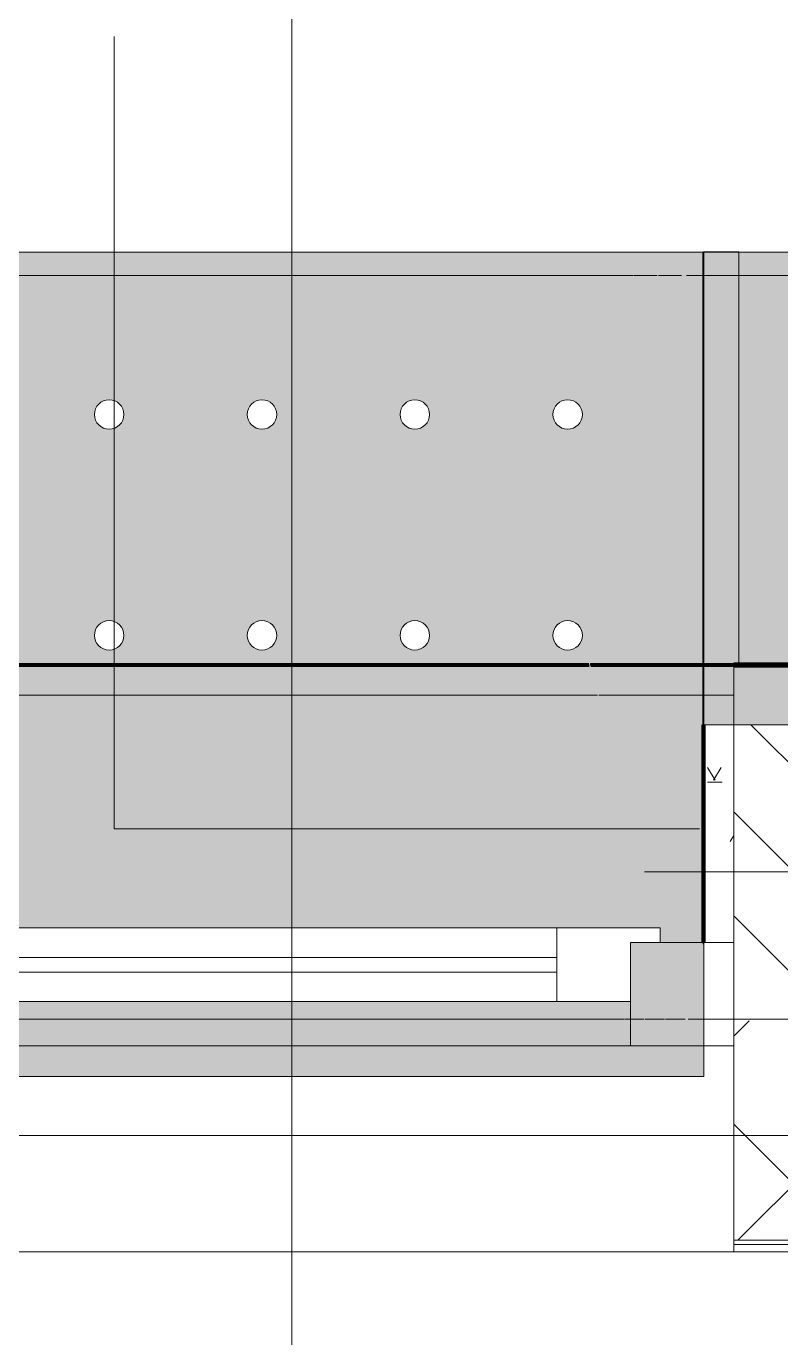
# Model space of a CAD drawing. Header units: millimetres. Extents: x 35524 to 235479, y -8553 to 29000.
# Drawn here: x 54280 to 54792, y -316 to 574 of the extents above; entities that cross this region are included whole.
import ezdxf

# ---------------------------------------------------------------- set-up
doc = ezdxf.new("R2010")
doc.units = ezdxf.units.MM
doc.linetypes.add('Осевая', pattern=[3175, 635, -476.25, 1587.5, -476.25])
for name, color, linetype, lineweight in [('A-GLAZ', 7, 'Continuous', 9), ('A-GLAZ-1', 7, 'Continuous', 13), ('A-WALL', 7, 'Continuous', 9), ('A-WALL-IDEN', 7, 'Continuous', 9), ('I-WALL', 7, 'Continuous', 9), ('Оси', 7, 'Continuous', 9), ('Оси-2', 7, 'Осевая', 9)]:
    doc.layers.add(name, color=color, linetype=linetype, lineweight=lineweight)
for name, color, linetype, lineweight, true_color in [('A-WALL-1', 7, 'Continuous', 9, 0xc0c0c0), ('A-WALL-2', 7, 'Continuous', 9, 0xcbc7bf), ('I-WALL-12', 7, 'Continuous', 53, 0xeaa7bf), ('I-WALL-18', 7, 'Continuous', 80, 0xffd2ff), ('I-WALL-4', 7, 'Continuous', 9, 0xc0c0c0), ('I-WALL-5', 7, 'Continuous', 9, 0xcbc7bf), ('I-WALL-8', 7, 'Continuous', 80, 0xff80c0), ('S-WALL-ANLY', 7, 'Continuous', 13, 0x008040), ('S-WALL-ANLY-1', 7, 'Continuous', 5, 0x008040), ('Знаки-1', 7, 'Continuous', 9, 0xd4ccbd), ('Знаки-3', 9, 'Continuous', 9, 0x808080), ('Знаки-4', 7, 'Continuous', 9, 0xaba79f), ('Знаки-5', 7, 'Continuous', 9, 0xc1bbaf), ('Знаки-6', 7, 'Continuous', 9, 0xd5cdbe), ('Знаки-7', 7, 'Continuous', 9, 0xd1cabb), ('Знаки-8', 7, 'Continuous', 9, 0xccc5b7)]:
    doc.layers.add(name, color=color, linetype=linetype, lineweight=lineweight, true_color=true_color)
doc.layers.add('Знаки-2', color=7, linetype='Continuous', lineweight=9, transparency=0.5)
pattern_1 = [(0, (0, 0), (121.92, 30.48), [10.058, -81.382, 10.058, -81.382, -487.68]), (0, (0, 0), (121.92, 30.48), [-182.88, 10.058, -172.822, 10.058, -81.382, -213.36]), (0, (0, 0), (121.92, 30.48), [-457.2, 10.058, -50.902, 10.058, -142.342]), (120, (45.72, 15.24), (-87.356454, 90.345817), [10.058, -81.382, 10.058, -81.382, -487.68]), (120, (45.72, 15.24), (-87.356454, 90.345817), [-182.88, 10.058, -172.822, 10.058, -81.382, -213.36]), (120, (45.72, 15.24), (-87.356454, 90.345817), [-457.2, 10.058, -50.902, 10.058, -142.342]), (240, (60.96, 76.2), (-34.563546, -120.825817), [10.058, -81.382, 10.058, -81.382, -487.68]), (240, (60.96, 76.2), (-34.563546, -120.825817), [-182.88, 10.058, -172.822, 10.058, -81.382, -213.36]), (240, (60.96, 76.2), (-34.563546, -120.825817), [-457.2, 10.058, -50.902, 10.058, -142.342])]

# ---------------------------------------------------------------- blocks, each defined once
blk = doc.blocks.new('120_Окно_СКБ_2Ст - 120_Окно_СКБ_2Ст 2100х2400 _мал створка справа_-V24-План отделки стен 3 этажа в осях 12-23')
at = {"layer": 'A-GLAZ'}
for p, q in [((-1029.76, -57), (-1050, -57)), ((-1023.98, -57), (-1029.76, -57)), ((-1015.73, -57), (-1022.87, -57)), ((-1008.22, -57), (-1015.36, -57)), ((-1000.71, -57), (-1007.85, -57)), ((1000.42, -57), (-1000.49, -57)), ((-930, -107), (100, -107)), ((100, -117), (-930, -117)), ((-1029.76, -127), (-1004.7, -127))]:
    blk.add_line(p, q, dxfattribs=at)
at = {"layer": 'A-GLAZ-1'}
for p, q in [((-1050, -127), (-1050, -57)), ((-1050, -57), (-980, -57)), ((-980, -57), (-980, -127)), ((150, -87), (-980, -87)), ((-980, -87), (-980, -127)), ((-930, -137), (-930, -87)), ((-980, -127), (-1050, -127)), ((-980, -127), (-1000, -127)), ((-1000, -127), (-1000, -137)), ((-1000, -137), (170, -137)), ((170, -137), (-1000, -137))]:
    blk.add_line(p, q, dxfattribs=at)
blk = doc.blocks.new('Зашивка радиатора_ с перфорацией М5 - Зашивка радиатора_ с перфорацией М5-V68-План отделки стен 3 этажа в осях 12-23')
at = {"layer": 'Знаки-2'}
h = blk.add_hatch(color=256, dxfattribs=at)
h.paths.add_polyline_path([(1550.97, 380), (-310, 380), (-310, -179.94), (1750, -179.94), (1750, 380)])
h.paths.add_polyline_path([(458.57, 329), (869.76, 329), (869.76, 289), (889.76, 289), (889.76, 279), (-280.24, 279), (-280.16, 289), (-260.24, 289), (-260.24, 329), (94.44, 329)])
h.paths.add_polyline_path([(1186.84, 329), (1699.76, 329), (1699.76, 289), (1719.76, 289), (1718.69, 279), (919.76, 279), (919.76, 289), (939.76, 289), (939.76, 329)])
h.paths.add_polyline_path([(1235, 90.35), (1240, 89.02), (1243.66, 85.35), (1245, 80.35), (1243.66, 75.35), (1240, 71.69), (1235, 70.35), (1230, 71.69), (1226.34, 75.35), (1225, 80.35), (1226.34, 85.35), (1230, 89.02), (1232.41, 90.01)])
h.paths.add_polyline_path([(923.75, 90.35), (928.75, 89.02), (932.41, 85.35), (933.75, 80.35), (932.41, 75.35), (928.75, 71.69), (923.75, 70.35), (918.75, 71.69), (915.09, 75.35), (913.75, 80.35), (915.09, 85.35), (918.75, 89.02), (921.16, 90.01)])
h.paths.add_polyline_path([(1546.25, 90.35), (1551.25, 89.02), (1554.91, 85.35), (1556.25, 80.35), (1554.91, 75.35), (1550.97, 71.58), (1546.25, 70.35), (1541.25, 71.69), (1537.59, 75.35), (1536.25, 80.35), (1537.59, 85.35), (1541.25, 89.02), (1543.66, 90.01)])
h.paths.add_polyline_path([(1442.5, 90.35), (1447.5, 89.02), (1451.16, 85.35), (1452.5, 80.35), (1451.16, 75.35), (1447.5, 71.69), (1442.5, 70.35), (1437.5, 71.69), (1433.84, 75.35), (1432.5, 80.35), (1433.84, 85.35), (1437.5, 89.02), (1439.91, 90.01)])
h.paths.add_polyline_path([(1131.25, 90.35), (1136.25, 89.02), (1139.91, 85.35), (1141.25, 80.35), (1139.91, 75.35), (1136.25, 71.69), (1131.25, 70.35), (1126.25, 71.69), (1122.59, 75.35), (1121.25, 80.35), (1122.59, 85.35), (1126.25, 89.02), (1128.66, 90.01)])
h.paths.add_polyline_path([(1650, 90.35), (1655, 89.02), (1658.66, 85.35), (1660, 80.35), (1658.66, 75.35), (1655, 71.69), (1650, 70.35), (1645, 71.69), (1641.34, 75.35), (1640, 80.35), (1641.34, 85.35), (1645, 89.02), (1647.41, 90.01)])
h.paths.add_polyline_path([(1338.75, 90.35), (1343.75, 89.02), (1347.41, 85.35), (1348.75, 80.35), (1347.41, 75.35), (1343.75, 71.69), (1338.75, 70.35), (1333.75, 71.69), (1330.09, 75.35), (1328.75, 80.35), (1330.09, 85.35), (1333.75, 89.02), (1336.16, 90.01)])
h.paths.add_polyline_path([(820, 90.35), (825, 89.02), (828.66, 85.35), (830, 80.35), (828.66, 75.35), (825, 71.69), (820, 70.35), (815, 71.69), (811.34, 75.35), (810, 80.35), (811.34, 85.35), (815, 89.02), (817.41, 90.01)])
h.paths.add_polyline_path([(1027.5, 90.35), (1032.5, 89.02), (1036.16, 85.35), (1037.5, 80.35), (1036.16, 75.35), (1032.5, 71.69), (1027.5, 70.35), (1022.5, 71.69), (1018.84, 75.35), (1017.5, 80.35), (1018.84, 85.35), (1022.5, 89.02), (1024.91, 90.01)])
h.paths.add_polyline_path([(301.25, 90.35), (306.25, 89.02), (309.91, 85.35), (311.25, 80.35), (309.91, 75.35), (306.25, 71.69), (301.25, 70.35), (296.25, 71.69), (292.59, 75.35), (291.25, 80.35), (292.59, 85.35), (296.25, 89.02), (298.66, 90.01)])
h.paths.add_polyline_path([(-217.5, 90.35), (-212.5, 89.02), (-208.84, 85.35), (-207.5, 80.35), (-208.84, 75.35), (-212.5, 71.69), (-217.5, 70.35), (-222.5, 71.69), (-226.16, 75.35), (-227.5, 80.35), (-226.16, 85.35), (-222.5, 89.02), (-220.09, 90.01)])
h.paths.add_polyline_path([(-113.75, 90.35), (-108.75, 89.02), (-105.09, 85.35), (-103.75, 80.35), (-105.09, 75.35), (-108.75, 71.69), (-113.75, 70.35), (-118.75, 71.69), (-122.41, 75.35), (-123.75, 80.35), (-122.41, 85.35), (-118.75, 89.02), (-116.34, 90.01)])
h.paths.add_polyline_path([(405, 90.35), (410, 89.02), (413.66, 85.35), (415, 80.35), (413.66, 75.35), (410, 71.69), (405, 70.35), (400, 71.69), (396.34, 75.35), (395, 80.35), (396.34, 85.35), (400, 89.02), (402.41, 90.01)])
h.paths.add_polyline_path([(716.25, 90.35), (721.25, 89.02), (724.91, 85.35), (726.25, 80.35), (724.91, 75.35), (721.25, 71.69), (716.25, 70.35), (711.25, 71.69), (707.59, 75.35), (706.25, 80.35), (707.59, 85.35), (711.25, 89.02), (713.66, 90.01)])
h.paths.add_polyline_path([(93.75, 90.35), (98.75, 89.02), (102.41, 85.35), (103.75, 80.35), (102.41, 75.35), (98.75, 71.69), (93.75, 70.35), (88.75, 71.69), (85.09, 75.35), (83.75, 80.35), (85.09, 85.35), (88.75, 89.02), (91.16, 90.01)])
h.paths.add_polyline_path([(197.5, 90.35), (202.5, 89.02), (206.16, 85.35), (207.5, 80.35), (206.16, 75.35), (202.5, 71.69), (197.5, 70.35), (192.5, 71.69), (188.84, 75.35), (187.5, 80.35), (188.84, 85.35), (192.5, 89.02), (194.91, 90.01)])
h.paths.add_polyline_path([(612.5, 90.35), (617.5, 89.02), (621.16, 85.35), (622.5, 80.35), (621.16, 75.35), (617.5, 71.69), (612.5, 70.35), (607.5, 71.69), (603.84, 75.35), (602.5, 80.35), (603.84, 85.35), (607.5, 89.02), (609.91, 90.01)])
h.paths.add_polyline_path([(508.75, 90.35), (513.75, 89.02), (517.41, 85.35), (518.75, 80.35), (517.41, 75.35), (513.75, 71.69), (508.75, 70.35), (503.75, 71.69), (500.09, 75.35), (498.75, 80.35), (500.09, 85.35), (503.75, 89.02), (506.16, 90.01)])
h.paths.add_polyline_path([(-10, 90.35), (-5, 89.02), (-1.34, 85.35), (0, 80.35), (-1.34, 75.35), (-5, 71.69), (-10, 70.35), (-15, 71.69), (-18.66, 75.35), (-20, 80.35), (-18.66, 85.35), (-15, 89.02), (-12.59, 90.01)])
h.paths.add_polyline_path([(1131.25, -59.65), (1136.25, -60.98), (1139.91, -64.65), (1141.25, -69.65), (1139.91, -74.65), (1136.25, -78.31), (1131.25, -79.65), (1126.25, -78.31), (1122.59, -74.65), (1121.25, -69.65), (1122.59, -64.65), (1126.25, -60.98), (1128.66, -59.99)])
h.paths.add_polyline_path([(1027.5, -59.65), (1032.5, -60.98), (1036.16, -64.65), (1037.5, -69.65), (1036.16, -74.65), (1032.5, -78.31), (1027.5, -79.65), (1022.5, -78.31), (1018.84, -74.65), (1017.5, -69.65), (1018.84, -64.65), (1022.5, -60.98), (1024.91, -59.99)])
h.paths.add_polyline_path([(1442.5, -59.65), (1447.5, -60.98), (1451.16, -64.65), (1452.5, -69.65), (1451.16, -74.65), (1447.5, -78.31), (1442.5, -79.65), (1437.5, -78.31), (1433.84, -74.65), (1432.5, -69.65), (1433.84, -64.65), (1437.5, -60.98), (1439.91, -59.99)])
h.paths.add_polyline_path([(1546.25, -59.65), (1551.25, -60.98), (1554.91, -64.65), (1556.25, -69.65), (1554.91, -74.65), (1550.97, -78.42), (1546.25, -79.65), (1541.25, -78.31), (1537.59, -74.65), (1536.25, -69.65), (1537.59, -64.65), (1541.25, -60.98), (1543.66, -59.99)])
h.paths.add_polyline_path([(716.25, -59.65), (721.25, -60.98), (724.91, -64.65), (726.25, -69.65), (724.91, -74.65), (721.25, -78.31), (716.25, -79.65), (711.25, -78.31), (707.59, -74.65), (706.25, -69.65), (707.59, -64.65), (711.25, -60.98), (713.66, -59.99)])
h.paths.add_polyline_path([(1338.75, -59.65), (1343.75, -60.98), (1347.41, -64.65), (1348.75, -69.65), (1347.41, -74.65), (1343.75, -78.31), (1338.75, -79.65), (1333.75, -78.31), (1330.09, -74.65), (1328.75, -69.65), (1330.09, -64.65), (1333.75, -60.98), (1336.16, -59.99)])
h.paths.add_polyline_path([(1235, -59.65), (1240, -60.98), (1243.66, -64.65), (1245, -69.65), (1243.66, -74.65), (1240, -78.31), (1235, -79.65), (1230, -78.31), (1226.34, -74.65), (1225, -69.65), (1226.34, -64.65), (1230, -60.98), (1232.41, -59.99)])
h.paths.add_polyline_path([(820, -59.65), (825, -60.98), (828.66, -64.65), (830, -69.65), (828.66, -74.65), (825, -78.31), (820, -79.65), (815, -78.31), (811.34, -74.65), (810, -69.65), (811.34, -64.65), (815, -60.98), (817.41, -59.99)])
h.paths.add_polyline_path([(1650, -59.65), (1655, -60.98), (1658.66, -64.65), (1660, -69.65), (1658.66, -74.65), (1655, -78.31), (1650, -79.65), (1645, -78.31), (1641.34, -74.65), (1640, -69.65), (1641.34, -64.65), (1645, -60.98), (1647.41, -59.99)])
h.paths.add_polyline_path([(923.75, -59.65), (928.75, -60.98), (932.41, -64.65), (933.75, -69.65), (932.41, -74.65), (928.75, -78.31), (923.75, -79.65), (918.75, -78.31), (915.09, -74.65), (913.75, -69.65), (915.09, -64.65), (918.75, -60.98), (921.16, -59.99)])
h.paths.add_polyline_path([(93.75, -59.65), (98.75, -60.98), (102.41, -64.65), (103.75, -69.65), (102.41, -74.65), (98.75, -78.31), (93.75, -79.65), (88.75, -78.31), (85.09, -74.65), (83.75, -69.65), (85.09, -64.65), (88.75, -60.98), (91.16, -59.99)])
h.paths.add_polyline_path([(508.75, -59.65), (513.75, -60.98), (517.41, -64.65), (518.75, -69.65), (517.41, -74.65), (513.75, -78.31), (508.75, -79.65), (503.75, -78.31), (500.09, -74.65), (498.75, -69.65), (500.09, -64.65), (503.75, -60.98), (506.16, -59.99)])
h.paths.add_polyline_path([(612.5, -59.65), (617.5, -60.98), (621.16, -64.65), (622.5, -69.65), (621.16, -74.65), (617.5, -78.31), (612.5, -79.65), (607.5, -78.31), (603.84, -74.65), (602.5, -69.65), (603.84, -64.65), (607.5, -60.98), (609.91, -59.99)])
h.paths.add_polyline_path([(405, -59.65), (410, -60.98), (413.66, -64.65), (415, -69.65), (413.66, -74.65), (410, -78.31), (405, -79.65), (400, -78.31), (396.34, -74.65), (395, -69.65), (396.34, -64.65), (400, -60.98), (402.41, -59.99)])
h.paths.add_polyline_path([(197.5, -59.65), (202.5, -60.98), (206.16, -64.65), (207.5, -69.65), (206.16, -74.65), (202.5, -78.31), (197.5, -79.65), (192.5, -78.31), (188.84, -74.65), (187.5, -69.65), (188.84, -64.65), (192.5, -60.98), (194.91, -59.99)])
h.paths.add_polyline_path([(301.25, -59.65), (306.25, -60.98), (309.91, -64.65), (311.25, -69.65), (309.91, -74.65), (306.25, -78.31), (301.25, -79.65), (296.25, -78.31), (292.59, -74.65), (291.25, -69.65), (292.59, -64.65), (296.25, -60.98), (298.66, -59.99)])
h.paths.add_polyline_path([(-113.75, -59.65), (-108.75, -60.98), (-105.09, -64.65), (-103.75, -69.65), (-105.09, -74.65), (-108.75, -78.31), (-113.75, -79.65), (-118.75, -78.31), (-122.41, -74.65), (-123.75, -69.65), (-122.41, -64.65), (-118.75, -60.98), (-116.34, -59.99)])
h.paths.add_polyline_path([(-10, -59.65), (-5, -60.98), (-1.34, -64.65), (0, -69.65), (-1.34, -74.65), (-5, -78.31), (-10, -79.65), (-15, -78.31), (-18.66, -74.65), (-20, -69.65), (-18.66, -64.65), (-15, -60.98), (-12.59, -59.99)])
h.paths.add_polyline_path([(-217.5, -59.65), (-212.5, -60.98), (-208.84, -64.65), (-207.5, -69.65), (-208.84, -74.65), (-212.5, -78.31), (-217.5, -79.65), (-222.5, -78.31), (-226.16, -74.65), (-227.5, -69.65), (-226.16, -64.65), (-222.5, -60.98), (-220.09, -59.99)])
for points in [[(1735.6, -163.94), (-310, -163.94), (-309.3, -179.94), (1750, -179.94), (1749.46, -163.94), (1736.12, -163.94)], [(-187.07, -163.94), (-200, -164.51), (-199.32, -179.94), (-160, -179.94), (-160.68, -163.94), (-185.18, -163.94)], [(-175, -163.94), (-200, -164.51), (-199.32, -179.94), (-160, -179.94), (-160.68, -163.94), (-174.82, -163.94)], [(-180, -163.94), (-190, -163.94), (-189.66, -179.94), (-170, -179.94), (-170.34, -163.94), (-179.38, -163.94)], [(-180, -163.94), (-190, -163.94), (-189.66, -179.94), (-170, -179.94), (-170.34, -163.94), (-179.38, -163.94)], [(-60, -163.94), (-100, -163.94), (-99.32, -179.94), (-60, -179.94)], [(-65.86, -163.94), (-100, -163.94), (-99.32, -179.94), (-60, -179.94), (-60.68, -163.94), (-62.68, -163.94)], [(-72.93, -163.94), (-90, -163.94), (-89.66, -179.94), (-70, -179.94), (-70.34, -163.94), (-71.34, -163.94)], [(-80, -163.94), (-90, -163.94), (-89.66, -179.94), (-70, -179.94), (-70.34, -163.94), (-77.41, -163.94)], [(5.86, -163.94), (0, -163.94), (0.68, -179.94), (40, -179.94), (39.32, -163.94), (10, -163.94)], [(25, -163.94), (0, -163.94), (0.68, -179.94), (40, -179.94), (39.32, -163.94), (25.18, -163.94)], [(10.34, -163.94), (10, -163.94), (10.34, -179.94), (30, -179.94), (29.66, -163.94), (11.34, -163.94)], [(27.07, -163.94), (10, -163.94), (10.34, -179.94), (30, -179.94), (29.66, -163.94), (28.66, -163.94)], [(125, -163.94), (100, -163.94), (100.68, -179.94), (140, -179.94), (139.32, -163.94), (125.18, -163.94)], [(100, -163.94), (100.68, -179.94), (140, -179.94), (139.32, -163.94), (100.68, -163.94)], [(110.34, -163.94), (110, -163.94), (110.34, -179.94), (130, -179.94), (129.66, -163.94), (111.34, -163.94)], [(127.07, -163.94), (110, -163.94), (110.34, -179.94), (130, -179.94), (129.66, -163.94), (128.66, -163.94)]]:
    blk.add_hatch(color=256, dxfattribs=at).paths.add_polyline_path(points)
at = {"layer": 'Знаки-1'}
for p, q in [((-188.72, -163.94), (-185.18, -163.94)), ((-185.18, -163.94), (-188.72, -163.94)), ((-185, -163.94), (-180, -163.94)), ((-180, -163.94), (-185, -163.94)), ((-179.37, -163.94), (-175, -163.94)), ((-175, -163.94), (-179.37, -163.94)), ((-174.82, -163.94), (-171.28, -163.94)), ((-171.28, -163.94), (-174.82, -163.94)), ((-87.13, -163.94), (-85.18, -163.94)), ((-85.18, -163.94), (-87.13, -163.94)), ((-85, -163.94), (-75, -163.94)), ((-75, -163.94), (-85, -163.94)), ((-74.82, -163.94), (-71.28, -163.94)), ((-71.28, -163.94), (-74.82, -163.94)), ((10, -163.94), (14.81, -163.94)), ((12.93, -163.94), (10, -163.94)), ((14.81, -163.94), (12.93, -163.94)), ((15, -163.94), (25, -163.94)), ((17.41, -163.94), (15, -163.94)), ((25, -163.94), (17.41, -163.94)), ((25.19, -163.94), (29.66, -163.94)), ((30, -163.94), (25.19, -163.94)), ((29.66, -163.94), (30, -163.94)), ((111.28, -163.94), (114.82, -163.94)), ((114.82, -163.94), (111.28, -163.94)), ((115, -163.94), (125, -163.94)), ((120, -163.94), (115, -163.94)), ((125, -163.94), (120, -163.94)), ((125.18, -163.94), (128.72, -163.94)), ((128.72, -163.94), (125.18, -163.94)), ((-188.72, -179.94), (-185.18, -179.94)), ((-185.18, -179.94), (-188.72, -179.94)), ((-185, -179.94), (-175, -179.94)), ((-175, -179.94), (-185, -179.94)), ((-174.82, -179.94), (-171.28, -179.94)), ((-171.28, -179.94), (-174.82, -179.94)), ((-87.13, -179.94), (-85.18, -179.94)), ((-85.18, -179.94), (-87.13, -179.94)), ((-85, -179.94), (-75, -179.94)), ((-80, -179.94), (-85, -179.94)), ((-75, -179.94), (-80, -179.94)), ((-74.82, -179.94), (-71.28, -179.94)), ((-71.28, -179.94), (-74.82, -179.94)), ((10, -179.94), (14.81, -179.94)), ((14.81, -179.94), (10, -179.94)), ((15, -179.94), (25, -179.94)), ((25, -179.94), (15, -179.94)), ((25.19, -179.94), (30, -179.94)), ((27.07, -179.94), (25.19, -179.94)), ((30, -179.94), (27.07, -179.94)), ((111.28, -179.94), (114.82, -179.94)), ((114.82, -179.94), (111.28, -179.94)), ((115, -179.94), (125, -179.94)), ((125, -179.94), (115, -179.94)), ((125.18, -179.94), (128.72, -179.94)), ((128.72, -179.94), (125.18, -179.94))]:
    blk.add_line(p, q, dxfattribs=at)
at = {"layer": 'Знаки-3'}
for p, q in [((1750, 380), (-310, 380)), ((-310, 380), (-310, -179.94)), ((-310, -179.94), (1750, -179.94))]:
    blk.add_line(p, q, dxfattribs=at)
for centre, start, end in [((-217.5, 80.35), 0, 180), ((-113.75, 80.35), 0, 180), ((-10, 80.35), 0, 180), ((93.75, 80.35), 0, 180), ((-217.5, 80.35), 180, 0), ((-113.75, 80.35), 180, 0), ((-10, 80.35), 180, 360), ((93.75, 80.35), 180, 0), ((-217.5, -69.65), 0, 180), ((-113.75, -69.65), 0, 180), ((-10, -69.65), 0, 180), ((93.75, -69.65), 0, 180), ((-217.5, -69.65), 180, 0), ((-113.75, -69.65), 180, 0), ((-10, -69.65), 180, 0), ((93.75, -69.65), 180, 0)]:
    blk.add_arc(centre, 10, start, end, dxfattribs=at)
at = {"layer": 'Знаки-4'}
for p, q in [((-310, 180), (-310, 380)), ((-310, 380), (1750, 380)), ((-309.3, -163.94), (-304.93, -163.94)), ((-304.86, -163.94), (-298.26, -163.94)), ((-294.88, -163.94), (-279.21, -163.94)), ((-278.39, -163.94), (-262.71, -163.94)), ((-262.14, -163.94), (1700.94, -163.94)), ((1749.46, -179.94), (-309.3, -179.94)), ((1745.92, -179.94), (-309.3, -179.94))]:
    blk.add_line(p, q, dxfattribs=at)
for centre, start, end in [((-217.5, 80.35), 0, 180), ((-113.75, 80.35), 0, 180), ((-10, 80.35), 0, 180), ((93.75, 80.35), 0, 180), ((-217.5, 80.35), 180, 360), ((-113.75, 80.35), 180, 0), ((-10, 80.35), 180, 360), ((93.75, 80.35), 180, 360), ((-217.5, -69.65), 0, 180), ((-113.75, -69.65), 0, 180), ((-10, -69.65), 0, 180), ((93.75, -69.65), 0, 180), ((-217.5, -69.65), 180, 360), ((-113.75, -69.65), 180, 360), ((-10, -69.65), 180, 360), ((93.75, -69.65), 180, 360)]:
    blk.add_arc(centre, 10, start, end, dxfattribs=at)
at = {"layer": 'Знаки-5'}
for p, q in [((-310, -179.94), (-310, 180)), ((-304.93, -163.94), (-309.3, -163.94)), ((-298.26, -163.94), (-304.86, -163.94)), ((-279.21, -163.94), (-294.88, -163.94)), ((-262.71, -163.94), (-278.39, -163.94)), ((-200, -163.94), (-262.14, -163.94)), ((-200, -163.94), (-190, -163.94)), ((-190, -163.94), (-200, -163.94)), ((-190, -163.94), (-180, -163.94)), ((-188.66, -163.94), (-190, -163.94)), ((-180, -163.94), (-188.66, -163.94)), ((-179.37, -163.94), (-170, -163.94)), ((-177.41, -163.94), (-179.37, -163.94)), ((-170, -163.94), (-177.41, -163.94)), ((-170, -163.94), (-162.8, -163.94)), ((-162.8, -163.94), (-170, -163.94)), ((-162.68, -163.94), (-160, -163.94)), ((-160, -163.94), (-162.68, -163.94)), ((-100, -163.94), (-160, -163.94)), ((-100, -163.94), (-94.14, -163.94)), ((-60, -163.94), (-100, -163.94)), ((-94.14, -163.94), (-60, -163.94)), ((0, -163.94), (-60, -163.94)), ((0, -163.94), (40, -163.94)), ((40, -163.94), (0, -163.94)), ((100, -163.94), (40, -163.94)), ((100, -163.94), (110, -163.94)), ((110, -163.94), (100, -163.94)), ((110, -163.94), (130, -163.94)), ((130, -163.94), (110, -163.94)), ((130, -163.94), (140, -163.94)), ((140, -163.94), (130, -163.94)), ((200, -163.94), (140, -163.94)), ((-309.3, -179.94), (-200, -179.94)), ((-200, -179.94), (-190, -179.94)), ((-190, -179.94), (-200, -179.94)), ((-190, -179.94), (-170, -179.94)), ((-189.66, -179.94), (-190, -179.94)), ((-170, -179.94), (-189.66, -179.94)), ((-170, -179.94), (-160, -179.94)), ((-160, -179.94), (-170, -179.94)), ((-160, -179.94), (-100, -179.94)), ((-100, -179.94), (-94.14, -179.94)), ((-60, -179.94), (-100, -179.94)), ((-94.14, -179.94), (-74.82, -179.94)), ((-74.82, -179.94), (-60, -179.94)), ((-60, -179.94), (0, -179.94)), ((0, -179.94), (40, -179.94)), ((40, -179.94), (0, -179.94)), ((40, -179.94), (100, -179.94)), ((100, -179.94), (110, -179.94)), ((110, -179.94), (100, -179.94)), ((110, -179.94), (130, -179.94)), ((130, -179.94), (110, -179.94)), ((130, -179.94), (140, -179.94)), ((140, -179.94), (130, -179.94)), ((140, -179.94), (200, -179.94))]:
    blk.add_line(p, q, dxfattribs=at)
at = {"layer": 'Знаки-6'}
for p, q in [((-310, -163.94), (-310, -179.94)), ((-185.18, -163.94), (-188.66, -163.94)), ((-180, -163.94), (-185, -163.94)), ((-175, -163.94), (-179.38, -163.94)), ((-171.34, -163.94), (-174.82, -163.94)), ((-85.18, -163.94), (-87.07, -163.94)), ((-75, -163.94), (-85, -163.94)), ((-71.34, -163.94), (-74.82, -163.94)), ((14.82, -163.94), (11.34, -163.94)), ((25, -163.94), (15, -163.94)), ((28.66, -163.94), (25.18, -163.94)), ((114.82, -163.94), (111.34, -163.94)), ((125, -163.94), (115, -163.94)), ((128.66, -163.94), (125.18, -163.94)), ((-188.66, -179.94), (-185.18, -179.94)), ((-185, -179.94), (-175, -179.94)), ((-174.82, -179.94), (-171.34, -179.94)), ((-87.07, -179.94), (-85.18, -179.94)), ((-85, -179.94), (-75, -179.94)), ((-74.82, -179.94), (-71.34, -179.94)), ((11.34, -179.94), (14.82, -179.94)), ((15, -179.94), (25, -179.94)), ((25.18, -179.94), (28.66, -179.94)), ((111.34, -179.94), (114.82, -179.94)), ((115, -179.94), (125, -179.94)), ((125.18, -179.94), (128.66, -179.94))]:
    blk.add_line(p, q, dxfattribs=at)
at = {"layer": 'Знаки-7'}
for p, q in [((-190, -163.94), (-199.32, -163.94)), ((-190, -163.94), (-185.19, -163.94)), ((-185.19, -163.94), (-190, -163.94)), ((-185, -163.94), (-180, -163.94)), ((-180, -163.94), (-185, -163.94)), ((-179.37, -163.94), (-175, -163.94)), ((-175, -163.94), (-179.37, -163.94)), ((-174.81, -163.94), (-170, -163.94)), ((-170, -163.94), (-174.81, -163.94)), ((-162.83, -163.94), (-170, -163.94)), ((-160.68, -163.94), (-162.68, -163.94)), ((-90, -163.94), (-99.32, -163.94)), ((-90, -163.94), (-85.19, -163.94)), ((-85.19, -163.94), (-90, -163.94)), ((-85, -163.94), (-75, -163.94)), ((-75, -163.94), (-85, -163.94)), ((-74.81, -163.94), (-70, -163.94)), ((-70, -163.94), (-74.81, -163.94)), ((-60.68, -163.94), (-70, -163.94)), ((10, -163.94), (0.68, -163.94)), ((11.28, -163.94), (14.82, -163.94)), ((14.82, -163.94), (11.28, -163.94)), ((15, -163.94), (25, -163.94)), ((25, -163.94), (15, -163.94)), ((25.18, -163.94), (28.72, -163.94)), ((28.72, -163.94), (25.18, -163.94)), ((39.32, -163.94), (30, -163.94)), ((110, -163.94), (100.68, -163.94)), ((110, -163.94), (114.81, -163.94)), ((114.81, -163.94), (110, -163.94)), ((115, -163.94), (125, -163.94)), ((125, -163.94), (115, -163.94)), ((125.19, -163.94), (130, -163.94)), ((130, -163.94), (125.19, -163.94)), ((139.32, -163.94), (130, -163.94)), ((-199.32, -179.94), (-190, -179.94)), ((-190, -179.94), (-189.66, -179.94)), ((-185.19, -179.94), (-190, -179.94)), ((-189.66, -179.94), (-185.19, -179.94)), ((-185, -179.94), (-175, -179.94)), ((-175, -179.94), (-185, -179.94)), ((-174.81, -179.94), (-172.93, -179.94)), ((-170, -179.94), (-174.81, -179.94)), ((-172.93, -179.94), (-170, -179.94)), ((-170, -179.94), (-160.68, -179.94)), ((-99.32, -179.94), (-90, -179.94)), ((-90, -179.94), (-88.66, -179.94)), ((-85.19, -179.94), (-90, -179.94)), ((-88.66, -179.94), (-85.19, -179.94)), ((-85, -179.94), (-75, -179.94)), ((-75, -179.94), (-85, -179.94)), ((-74.81, -179.94), (-70, -179.94)), ((-70, -179.94), (-74.81, -179.94)), ((-70, -179.94), (-60.68, -179.94)), ((0.68, -179.94), (10, -179.94)), ((11.28, -179.94), (14.82, -179.94)), ((14.82, -179.94), (11.28, -179.94)), ((15, -179.94), (25, -179.94)), ((25, -179.94), (15, -179.94)), ((25.18, -179.94), (28.72, -179.94)), ((28.72, -179.94), (25.18, -179.94)), ((30, -179.94), (39.32, -179.94)), ((100.68, -179.94), (110, -179.94)), ((110, -179.94), (111.34, -179.94)), ((114.81, -179.94), (110, -179.94)), ((111.34, -179.94), (114.81, -179.94)), ((115, -179.94), (125, -179.94)), ((120, -179.94), (115, -179.94)), ((125, -179.94), (120, -179.94)), ((125.19, -179.94), (128.66, -179.94)), ((128.66, -179.94), (125.19, -179.94)), ((128.66, -179.94), (130, -179.94)), ((130, -179.94), (128.66, -179.94)), ((130, -179.94), (139.32, -179.94))]:
    blk.add_line(p, q, dxfattribs=at)
at = {"layer": 'Знаки-8'}
for p, q in [((-310, -163.94), (-310, -179.94)), ((-200, -163.94), (-190, -163.94)), ((-190, -163.94), (-200, -163.94)), ((-188.72, -163.94), (-185.18, -163.94)), ((-185.18, -163.94), (-188.72, -163.94)), ((-185, -163.94), (-180, -163.94)), ((-180, -163.94), (-185, -163.94)), ((-179.37, -163.94), (-175, -163.94)), ((-175, -163.94), (-179.37, -163.94)), ((-174.82, -163.94), (-171.28, -163.94)), ((-171.28, -163.94), (-174.82, -163.94)), ((-170, -163.94), (-162.8, -163.94)), ((-162.8, -163.94), (-170, -163.94)), ((-162.68, -163.94), (-160, -163.94)), ((-160, -163.94), (-162.68, -163.94)), ((-100, -163.94), (-90, -163.94)), ((-90, -163.94), (-100, -163.94)), ((-90, -163.94), (-85.19, -163.94)), ((-85.19, -163.94), (-90, -163.94)), ((-85, -163.94), (-75, -163.94)), ((-75, -163.94), (-85, -163.94)), ((-74.81, -163.94), (-70, -163.94)), ((-70, -163.94), (-74.81, -163.94)), ((-70, -163.94), (-60, -163.94)), ((-60, -163.94), (-70, -163.94)), ((0, -163.94), (10, -163.94)), ((10, -163.94), (0, -163.94)), ((10, -163.94), (14.81, -163.94)), ((14.81, -163.94), (10, -163.94)), ((15, -163.94), (25, -163.94)), ((25, -163.94), (15, -163.94)), ((25.19, -163.94), (30, -163.94)), ((30, -163.94), (25.19, -163.94)), ((30, -163.94), (40, -163.94)), ((40, -163.94), (30, -163.94)), ((100, -163.94), (110, -163.94)), ((110, -163.94), (100, -163.94)), ((111.28, -163.94), (114.82, -163.94)), ((114.82, -163.94), (111.28, -163.94)), ((115, -163.94), (125, -163.94)), ((125, -163.94), (115, -163.94)), ((125.18, -163.94), (128.72, -163.94)), ((128.72, -163.94), (125.18, -163.94)), ((130, -163.94), (140, -163.94)), ((140, -163.94), (130, -163.94)), ((-200, -179.94), (-190, -179.94)), ((-190, -179.94), (-200, -179.94)), ((-188.72, -179.94), (-185.18, -179.94)), ((-185.18, -179.94), (-188.72, -179.94)), ((-185, -179.94), (-175, -179.94)), ((-175, -179.94), (-185, -179.94)), ((-174.82, -179.94), (-171.28, -179.94)), ((-171.28, -179.94), (-174.82, -179.94)), ((-170, -179.94), (-160, -179.94)), ((-160, -179.94), (-170, -179.94)), ((-100, -179.94), (-90, -179.94)), ((-90, -179.94), (-100, -179.94)), ((-90, -179.94), (-85.19, -179.94)), ((-85.19, -179.94), (-90, -179.94)), ((-85, -179.94), (-75, -179.94)), ((-75, -179.94), (-85, -179.94)), ((-74.81, -179.94), (-70, -179.94)), ((-70, -179.94), (-74.81, -179.94)), ((-70, -179.94), (-60, -179.94)), ((-60, -179.94), (-70, -179.94)), ((0, -179.94), (10, -179.94)), ((10, -179.94), (0, -179.94)), ((10, -179.94), (14.81, -179.94)), ((14.81, -179.94), (10, -179.94)), ((15, -179.94), (25, -179.94)), ((25, -179.94), (15, -179.94)), ((25.19, -179.94), (30, -179.94)), ((30, -179.94), (25.19, -179.94)), ((30, -179.94), (40, -179.94)), ((40, -179.94), (30, -179.94)), ((100, -179.94), (110, -179.94)), ((110, -179.94), (100, -179.94)), ((111.28, -179.94), (114.82, -179.94)), ((114.82, -179.94), (111.28, -179.94)), ((115, -179.94), (125, -179.94)), ((125, -179.94), (115, -179.94)), ((125.18, -179.94), (128.72, -179.94)), ((128.72, -179.94), (125.18, -179.94)), ((130, -179.94), (140, -179.94)), ((140, -179.94), (130, -179.94))]:
    blk.add_line(p, q, dxfattribs=at)
blk = doc.blocks.new('Зашивка без перфорации М3 - М3_9-V70-План отделки стен 3 этажа в осях 12-23')
at = {"layer": 'Знаки-2'}
for points in [[(360.24, 180), (359.3, 180), (359.3, 141), (339.3, 141), (339.3, 101), (-410.7, 101), (-410.7, 141), (-430, 141), (-430, -179.94), (360.24, -179.94), (360.24, 141)], [(35.72, -163.94), (-430, -163.94), (-429.46, -179.94), (360, -179.31), (359.54, -163.94), (335.71, -163.94)]]:
    blk.add_hatch(color=256, dxfattribs=at).paths.add_polyline_path(points)
at = {"layer": 'Знаки-3'}
for p, q in [((360.24, -179.94), (360.24, 180)), ((-430, 141), (-430, -179.94)), ((-430, -179.94), (360.24, -179.94))]:
    blk.add_line(p, q, dxfattribs=at)
at = {"layer": 'Знаки-4'}
for p, q in [((-418.79, -163.94), (335.71, -163.94)), ((359.54, -179.94), (-429.46, -179.94)), ((335.71, -179.94), (-418.79, -179.94))]:
    blk.add_line(p, q, dxfattribs=at)
at = {"layer": 'Знаки-5'}
for p, q in [((360.24, 180), (360.24, -177.74)), ((-430, -179.37), (-430, 141)), ((-429.46, -163.94), (-418.79, -163.94)), ((335.71, -163.94), (-418.79, -163.94)), ((335.71, -163.94), (359.54, -163.94)), ((360, -178.5), (360, -163.94)), ((360.24, -177.77), (360.24, -178.99)), ((-418.79, -179.94), (-429.46, -179.94)), ((-418.79, -179.94), (335.71, -179.94)), ((359.54, -179.94), (335.71, -179.94))]:
    blk.add_line(p, q, dxfattribs=at)
at = {"layer": 'Знаки-6'}
blk.add_line((-430, -163.94), (-430, -179.37), dxfattribs=at)
at = {"layer": 'Знаки-7'}
for p, q in [((-418.79, -163.94), (-429.46, -163.94)), ((359.54, -163.94), (335.71, -163.94)), ((360, -163.94), (360, -178.5)), ((-429.46, -179.94), (-418.79, -179.94)), ((335.71, -179.94), (359.54, -179.94))]:
    blk.add_line(p, q, dxfattribs=at)
at = {"layer": 'Знаки-8'}
blk.add_line((-430, -163.94), (-430, -179.37), dxfattribs=at)
blk = doc.blocks.new('Зашивка_ опоясывающая панель - Зашивка_ опоясывающая панель-V72-План отделки стен 3 этажа в осях 12-23')
at = {"layer": 'Знаки-2'}
for points in [[(-406, -101), (-406, 180), (-430, 179.41), (-429.83, -101), (-409.59, -101)], [(-430, -160), (-429.59, -160), (-429.59, -141), (-409.59, -141), (-409.59, -101), (-406, -101), (-406, 180), (-430, 179.41), (-430, -141)]]:
    blk.add_hatch(color=256, dxfattribs=at).paths.add_polyline_path(points)
at = {"layer": 'Знаки-1'}
for p, q in [((-430, 179.41), (-430, 163.94)), ((-430, 163.94), (-430, 179.41))]:
    blk.add_line(p, q, dxfattribs=at)
at = {"layer": 'Знаки-3'}
blk.add_line((-430, 180), (-406, 180), dxfattribs=at)
at = {"layer": 'Знаки-4'}
for p, q in [((-430, 180), (-406, 180)), ((-430, 180), (-406, 180)), ((-406, 179.94), (-406, -101.19))]:
    blk.add_line(p, q, dxfattribs=at)
at = {"layer": 'Знаки-5'}
for p, q in [((-430, 180), (-406, 180)), ((-430, -160), (-430, 179.41)), ((-406, 163.94), (-406, -101.19)), ((-406, -101.19), (-406, 163.94))]:
    blk.add_line(p, q, dxfattribs=at)
at = {"layer": 'Знаки-6'}
blk.add_line((-430, 179.41), (-430, 163.94), dxfattribs=at)
at = {"layer": 'Знаки-7'}
for p, q in [((-406, 163.94), (-406, 179.94)), ((-430, 163.94), (-430, -101))]:
    blk.add_line(p, q, dxfattribs=at)
at = {"layer": 'Знаки-8'}
for p, q in [((-406, 179.94), (-406, 163.94)), ((-406, 163.94), (-406, 179.94)), ((-430, 163.94), (-430, -101)), ((-430, -101), (-430, 163.94)), ((-406, -101.19), (-406, 163.94))]:
    blk.add_line(p, q, dxfattribs=at)

msp = doc.modelspace()

# ---------------------------------------------------------------- hatches: boundary and pattern name
at = {"layer": 'A-WALL'}
h = msp.add_hatch(dxfattribs=at)
h.set_pattern_fill('FP_19', color=256, style=0, pattern_type=2)
h.set_pattern_definition([(135, (0, 0), (-35.35534, -35.35534), [])])
h.paths.add_polyline_path([(64166.88, -100), (64260, -100), (64260, 100), (63710, 100), (63710, -100), (63802.75, -100)])
h.paths.add_polyline_path([(61610, -100), (61610, 100), (61410, 100), (61410, -100)])
h.paths.add_polyline_path([(65410, -100), (65410, 100), (65160, 100), (65160, -100), (65259.28, -100)])
h.paths.add_polyline_path([(57794.57, -100), (57810, -100), (57810, 100), (56910, 100), (56910, -100), (57612.51, -100)])
h.paths.add_polyline_path([(42660, -100), (42910, -100), (42910, 100), (42660, 100)])
h.paths.add_polyline_path([(44310, -100), (44310, 100), (43410, 100), (43410, -100), (44139.62, -100)])
h.paths.add_polyline_path([(47910, -100), (48160, -100), (48160, 100), (47910, 100)])
h.paths.add_polyline_path([(52660, -100), (52660, 100), (52410, 100), (52410, -100), (52514.66, -100)])
h.paths.add_polyline_path([(41760, -100), (41760, 100), (41140, 100), (41140, -100), (41590.69, -100)])
h.paths.add_polyline_path([(51010, -100), (51010, 100), (50260, 100), (50260, -100), (50694, -100)])
h.paths.add_polyline_path([(54760, -100), (55510, -100), (55510, 100), (54760, 100)])
h = msp.add_hatch(dxfattribs=at)
h.set_pattern_fill('FP_20', color=256, style=0, pattern_type=2)
h.set_pattern_definition([(45, (0, 0), (-70.71068, 70.71068), []), (135, (0, 0), (-70.71068, -70.71068), [])])
h.paths.add_polyline_path([(56520.11, -250), (56627.09, -250), (56627.09, -100), (56410, -101), (56410, -250)])
h.paths.add_polyline_path([(54760, -250), (55510, -250), (55510, -100), (54760, -101)])
h.paths.add_polyline_path([(48160, -250), (48160, -100), (47410, -101), (47410, -250), (47780.94, -250)])
h.paths.add_polyline_path([(51010, -250), (51010, -100), (50260, -101), (50260, -250), (50694, -250)])
h.paths.add_polyline_path([(41226.56, -250), (41760, -250), (41760, -100), (41140, -101), (41140, -250)])
h.paths.add_polyline_path([(42683.09, -250), (44310, -250), (44310, -100), (42660, -101), (42660, -250)])
h.paths.add_polyline_path([(39040, -250), (39040, -100), (38742.65, -100), (38742.65, -250)])
h.paths.add_polyline_path([(52660, -250), (52660, -100), (51910, -101), (51910, -250), (52150.52, -250)])
at = {"layer": 'I-WALL'}
h = msp.add_hatch(dxfattribs=at)
h.set_pattern_fill('FP_71', color=256, style=0, pattern_type=2)
h.set_pattern_definition(pattern_1)
h.paths.add_polyline_path([(54760, 100), (55510, 100), (55510, 140), (54760, 140)])
h.paths.add_polyline_path([(52660, 100), (52660, 140), (52430, 140), (52430, 100), (52514.66, 100)])
h = msp.add_hatch(dxfattribs=at)
h.set_pattern_fill('FP_71', color=256, style=0, pattern_type=2)
h.set_pattern_definition(pattern_1)
h.paths.add_polyline_path([(54740, -48), (54760, -48), (54760, 100), (54740, 100)])

# ---------------------------------------------------------------- linework, layer by layer
at = {"layer": 'A-WALL'}
for p, q in [((55510, 100), (54760, 100)), ((55510, -100), (54760, -100)), ((54760, -250), (55510, -250)), ((54760, -253), (55510, -253))]:
    msp.add_line(p, q, dxfattribs=at)
at = {"layer": 'A-WALL-1'}
for p, q in [((54760, -48), (54760, -258)), ((55510, -258), (41140, -258))]:
    msp.add_line(p, q, dxfattribs=at)
at = {"layer": 'A-WALL-2'}
for p, q in [((52735.13, -100), (54685.4, -100)), ((54685.81, -100), (54699.06, -100)), ((54699.76, -100), (54713.02, -100)), ((54713.71, -100), (54726.97, -100))]:
    msp.add_line(p, q, dxfattribs=at)
at = {"layer": 'A-WALL-IDEN'}
for p, q in [((54339.45, 29.31), (54339.45, 567.31)), ((54736.67, 29.31), (54339.45, 29.31))]:
    msp.add_line(p, q, dxfattribs=at)
at = {"layer": 'I-WALL-12'}
for p, q in [((54661.95, 140), (52878.79, 140)), ((52878.99, 141), (54661.67, 141)), ((54662.67, 141), (54739.06, 141)), ((54739.06, 140), (54662.94, 140)), ((54739.76, 141), (54760, 141)), ((54760, 140), (54739.76, 140))]:
    msp.add_line(p, q, dxfattribs=at)
at = {"layer": 'I-WALL-18'}
for p, q in [((54740, 100), (54739, 100)), ((54739, 100), (54739, -48)), ((54740, -48), (54740, 100)), ((54739, -48), (54740, -48))]:
    msp.add_line(p, q, dxfattribs=at)
at = {"layer": 'I-WALL-4'}
for p, q in [((54760, -48), (54760, 140)), ((54760, 100), (54740, 100)), ((54740, -48), (54760, -48)), ((54760, -100), (54729.02, -100))]:
    msp.add_line(p, q, dxfattribs=at)
at = {"layer": 'I-WALL-5'}
for p, q in [((52758.53, 120), (54667.53, 120)), ((54668.45, 120), (54739.06, 120)), ((54739.76, 120), (54760, 120))]:
    msp.add_line(p, q, dxfattribs=at)
at = {"layer": 'I-WALL-8'}
for p, q in [((55510, 141), (54760, 141)), ((54760, 141), (54760, 140)), ((54760, 140), (55510, 140))]:
    msp.add_line(p, q, dxfattribs=at)
at = {"layer": 'S-WALL-ANLY'}
for p, q in [((54760, -179), (52660, -179)), ((52660, -179), (54760, -179))]:
    msp.add_line(p, q, dxfattribs=at)
at = {"layer": 'S-WALL-ANLY-1'}
msp.add_line((54760, -179), (55510, -179), dxfattribs=at)
at = {"layer": 'Оси'}
msp.add_line((54460, -1906.26), (54460, 593.74), dxfattribs=at)
at = {"layer": 'Оси-2'}
msp.add_line((38824.43, 0), (82060, 0), dxfattribs=at)

# ---------------------------------------------------------------- block references
at = {"layer": 'A-GLAZ', "rotation": 180}
msp.add_blockref('120_Окно_СКБ_2Ст - 120_Окно_СКБ_2Ст 2100х2400 _мал створка справа_-V24-План отделки стен 3 этажа в осях 12-23', (53710, -175), dxfattribs=at)
at = {"layer": 'Знаки-3'}
msp.add_blockref('Зашивка_ опоясывающая панель - Зашивка_ опоясывающая панель-V72-План отделки стен 3 этажа в осях 12-23', (55169.59, 241), dxfattribs=at)
at = {"layer": 'Знаки-6', "rotation": 180}
msp.add_blockref('Зашивка радиатора_ с перфорацией М5 - Зашивка радиатора_ с перфорацией М5-V68-План отделки стен 3 этажа в осях 12-23', (54429.76, 241), dxfattribs=at)
at = {"layer": 'Знаки-7', "rotation": 180}
msp.add_blockref('Зашивка без перфорации М3 - М3_9-V70-План отделки стен 3 этажа в осях 12-23', (55099.3, 241), dxfattribs=at)

doc.saveas('drawing.dxf')
